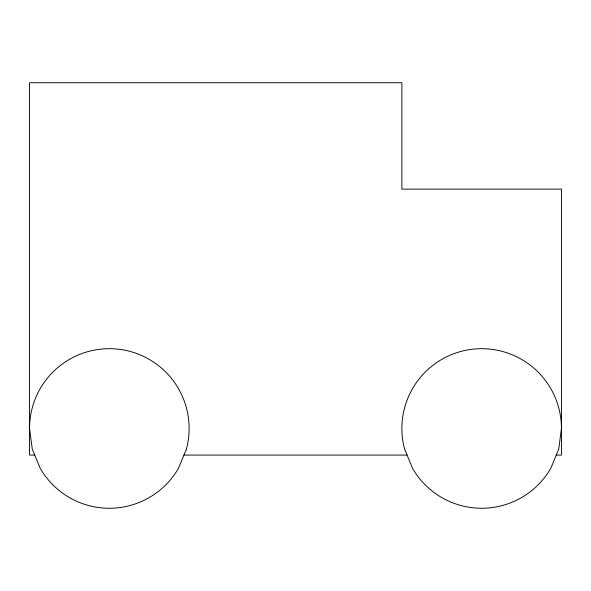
<?xml version="1.0" encoding="UTF-8"?>
<svg xmlns="http://www.w3.org/2000/svg" width="591" height="591" viewBox="0 0 591 591"><rect width="100%" height="100%" fill="white"/><g stroke="black" fill="none" stroke-linecap="round" stroke-linejoin="round"><path stroke-width="0.89" d="M34.729 455.07L29.55 455.07L29.55 82.74L401.88 82.74L401.88 189.12L561.45 189.12L561.45 455.07L556.271 455.07M183.941 455.07L407.059 455.07M561.45 428.475L558.731 449.123L550.76 468.368A79.785 79.785 0 0 1 412.57 468.368L404.599 449.123A79.785 79.785 0 0 1 471.249 349.37A79.785 79.785 0 0 1 561.45 428.475M186.401 449.123L178.43 468.368A79.785 79.785 0 0 1 40.24 468.368L32.269 449.123L29.55 428.475A79.785 79.785 0 0 1 119.751 349.37A79.785 79.785 0 0 1 186.401 449.123"/></g></svg>
